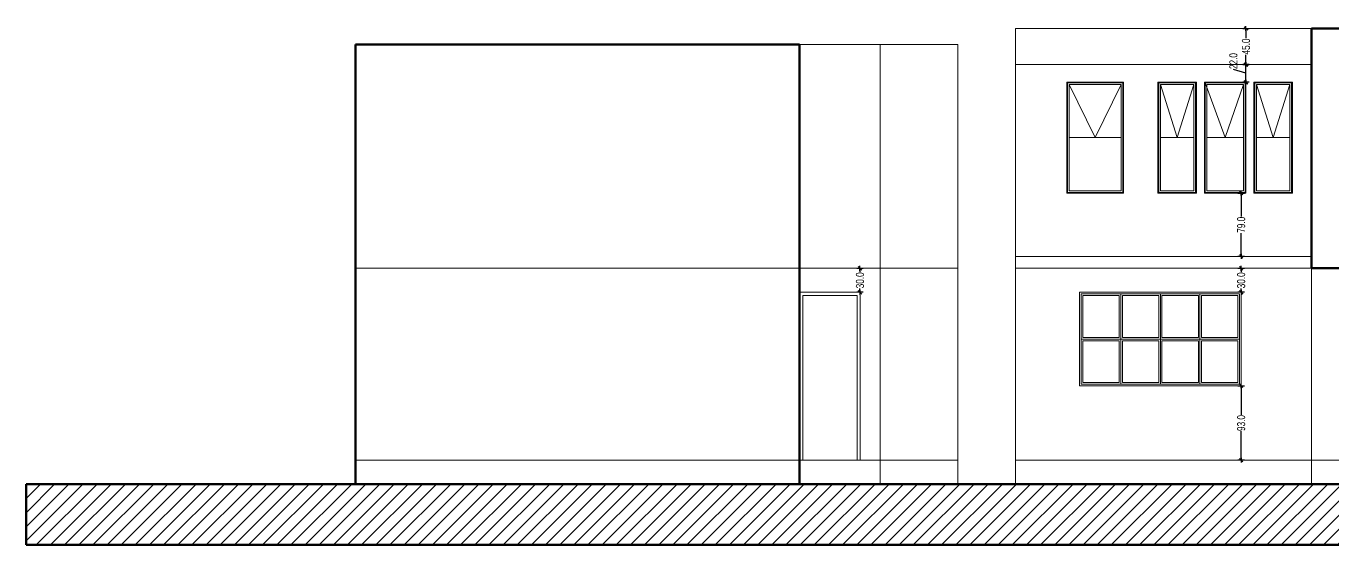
# Model space of a CAD drawing. Header units: centimetres. Extents: x 56177 to 99483, y 493 to 15482.
# Drawn here: x 70315 to 71948, y 3733 to 4382 of the extents above; entities that cross this region are included whole.
import ezdxf

# ---------------------------------------------------------------- set-up
doc = ezdxf.new("R2010")
doc.units = ezdxf.units.CM
doc.header["$MEASUREMENT"] = 0
for name, color, linetype, lineweight in [('0.1', 253, 'Continuous', 13), ('0.1 COTAS', 52, 'Continuous', 13), ('0.5 MUROS', 1, 'Continuous', 50), ('0.8 TERRENO', 5, 'Continuous', 80)]:
    doc.layers.add(name, color=color, linetype=linetype, lineweight=lineweight)
doc.layers.add('0.12 MOBILIARIO BLOQUES', color=251, linetype='Continuous', lineweight=13, true_color=0x616161)
doc.layers.add('COLOR_ NARANJO', color=2, linetype='Continuous', true_color=0xffff14)
doc.styles.add('NICOLAS 2', font='swisscl.ttf')
doc.dimstyles.new('NICO CMS PEQUEÑAS', dxfattribs={"dimtxt": 10, "dimasz": 2, "dimexe": 0.18, "dimexo": 0.0625, "dimgap": 0.09, "dimtad": 0, "dimdec": 1, "dimzin": 0, "dimdsep": 46, "dimtxsty": 'NICOLAS 2', "dimblk": 'CRUZ2', "dimcen": 0.09, "dimse1": 1, "dimse2": 1, "dimclrd": 256, "dimclrt": 2, "dimadec": 0, "dimazin": 0, "dimtfac": 1, "dimtdec": 1, "dimtofl": 0, "dimtmove": 1, "dimatfit": 2, "dimldrblk": 'CRUZ2', "dimfxl": 1, "dimtolj": 1, "dimtzin": 0, "dimarcsym": 0})

# ---------------------------------------------------------------- blocks, each defined once
blk = doc.blocks.new('CRUZ2')
at = {"layer": 'COLOR_ NARANJO', "color": 8}
for p, q in [((-1.5, 0), (1.5, 0)), ((0, 2), (0, -2))]:
    blk.add_line(p, q, dxfattribs=at)
at = {"layer": 'COLOR_ NARANJO', "color": 4}
blk.add_lwpolyline([(-1.06, -1.06), (0, 0), (1.06, 1.06)], dxfattribs=at)
blk = doc.blocks.new('*D191')
at = {"layer": '0.1 COTAS', "lineweight": -2, "transparency": 16777216}
for p, q in [((71833.1, 3929.6), (71833.1, 3895.5)), ((71833.1, 3840.6), (71833.1, 3874.7))]:
    blk.add_line(p, q, dxfattribs=at)
at = {"layer": 'Defpoints', "color": 0, "transparency": 16777216}
for p in [(71833.1, 3931.6), (71833.1, 3838.6), (71833.1, 3838.6)]:
    blk.add_point(p, dxfattribs=at)
at = {"layer": '0.1 COTAS', "lineweight": -2, "transparency": 16777216, "xscale": 2, "yscale": 2, "zscale": 2}
for p, rotation in [((71833.1, 3931.6), 90), ((71833.1, 3838.6), 270)]:
    blk.add_blockref('CRUZ2', p, dxfattribs=dict(at, rotation=rotation))
at = {"layer": '0.1 COTAS', "color": 2, "transparency": 16777216, "insert": (71833.1, 3885.1), "char_height": 10, "attachment_point": 5, "rotation": 90, "style": 'NICOLAS 2'}
blk.add_mtext('\\A1;93.0', dxfattribs=at)
blk = doc.blocks.new('*D192')
at = {"layer": '0.1 COTAS', "lineweight": -2, "transparency": 16777216}
for p, q in [((71833.1, 4076.6), (71833.1, 4074)), ((71833.1, 4050.6), (71833.1, 4053.2))]:
    blk.add_line(p, q, dxfattribs=at)
at = {"layer": 'Defpoints', "color": 0, "transparency": 16777216}
for p in [(71833.1, 4078.6), (71833.1, 4078.6), (71833.1, 4048.6)]:
    blk.add_point(p, dxfattribs=at)
at = {"layer": '0.1 COTAS', "lineweight": -2, "transparency": 16777216, "xscale": 2, "yscale": 2, "zscale": 2}
for p, rotation in [((71833.1, 4078.6), 90), ((71833.1, 4048.6), 270)]:
    blk.add_blockref('CRUZ2', p, dxfattribs=dict(at, rotation=rotation))
at = {"layer": '0.1 COTAS', "color": 2, "transparency": 16777216, "insert": (71833.1, 4063.6), "char_height": 10, "attachment_point": 5, "rotation": 90, "style": 'NICOLAS 2'}
blk.add_mtext('\\A1;30.0', dxfattribs=at)
blk = doc.blocks.new('*D193')
at = {"layer": '0.1 COTAS', "lineweight": -2, "transparency": 16777216}
for p, q in [((71833.1, 4170.6), (71833.1, 4143.5)), ((71833.1, 4095.6), (71833.1, 4122.7))]:
    blk.add_line(p, q, dxfattribs=at)
at = {"layer": 'Defpoints', "color": 0, "transparency": 16777216}
for p in [(71833.1, 4172.6), (71833.1, 4172.6), (71833.1, 4093.6)]:
    blk.add_point(p, dxfattribs=at)
at = {"layer": '0.1 COTAS', "lineweight": -2, "transparency": 16777216, "xscale": 2, "yscale": 2, "zscale": 2}
for p, rotation in [((71833.1, 4172.6), 90), ((71833.1, 4093.6), 270)]:
    blk.add_blockref('CRUZ2', p, dxfattribs=dict(at, rotation=rotation))
at = {"layer": '0.1 COTAS', "color": 2, "transparency": 16777216, "insert": (71833.1, 4133.1), "char_height": 10, "attachment_point": 5, "rotation": 90, "style": 'NICOLAS 2'}
blk.add_mtext('\\A1;79.0', dxfattribs=at)
blk = doc.blocks.new('*D194')
at = {"layer": '0.1 COTAS', "lineweight": -2, "transparency": 16777216}
for p, q in [((71839.1, 4313.6), (71839.1, 4331.6)), ((71823.4, 4327.3), (71823.4, 4327.5)), ((71839.1, 4322.6), (71823.4, 4327.3))]:
    blk.add_line(p, q, dxfattribs=at)
at = {"layer": 'Defpoints', "color": 0, "transparency": 16777216}
for p in [(71839.1, 4333.6), (71839.1, 4333.6), (71839.1, 4311.6)]:
    blk.add_point(p, dxfattribs=at)
at = {"layer": '0.1 COTAS', "lineweight": -2, "transparency": 16777216, "xscale": 2, "yscale": 2, "zscale": 2}
for p, rotation in [((71839.1, 4333.6), 90), ((71839.1, 4311.6), 270)]:
    blk.add_blockref('CRUZ2', p, dxfattribs=dict(at, rotation=rotation))
at = {"layer": '0.1 COTAS', "color": 2, "transparency": 16777216, "insert": (71823.4, 4337.9), "char_height": 10, "attachment_point": 5, "rotation": 90, "style": 'NICOLAS 2'}
blk.add_mtext('\\A1;22.0', dxfattribs=at)
blk = doc.blocks.new('*D195')
at = {"layer": '0.1 COTAS', "lineweight": -2, "transparency": 16777216}
for p, q in [((71839.1, 4376.6), (71839.1, 4366.6)), ((71839.1, 4335.6), (71839.1, 4345.6))]:
    blk.add_line(p, q, dxfattribs=at)
at = {"layer": 'Defpoints', "color": 0, "transparency": 16777216}
for p in [(71839.1, 4378.6), (71839.1, 4378.6), (71839.1, 4333.6)]:
    blk.add_point(p, dxfattribs=at)
at = {"layer": '0.1 COTAS', "lineweight": -2, "transparency": 16777216, "xscale": 2, "yscale": 2, "zscale": 2}
for p, rotation in [((71839.1, 4378.6), 90), ((71839.1, 4333.6), 270)]:
    blk.add_blockref('CRUZ2', p, dxfattribs=dict(at, rotation=rotation))
at = {"layer": '0.1 COTAS', "color": 2, "transparency": 16777216, "insert": (71839.1, 4356.1), "char_height": 10, "attachment_point": 5, "rotation": 90, "style": 'NICOLAS 2'}
blk.add_mtext('\\A1;45.0', dxfattribs=at)
blk = doc.blocks.new('*D198')
at = {"layer": '0.1 COTAS', "lineweight": -2, "transparency": 16777216}
for p, q in [((71356.7, 4076.6), (71356.7, 4074)), ((71356.7, 4050.6), (71356.7, 4053.2))]:
    blk.add_line(p, q, dxfattribs=at)
at = {"layer": 'Defpoints', "color": 0, "transparency": 16777216}
for p in [(71356.7, 4078.6), (71357.1, 4078.6), (71357.1, 4048.6)]:
    blk.add_point(p, dxfattribs=at)
at = {"layer": '0.1 COTAS', "lineweight": -2, "transparency": 16777216, "xscale": 2, "yscale": 2, "zscale": 2}
for p, rotation in [((71356.7, 4078.6), 90), ((71356.7, 4048.6), 270)]:
    blk.add_blockref('CRUZ2', p, dxfattribs=dict(at, rotation=rotation))
at = {"layer": '0.1 COTAS', "color": 2, "transparency": 16777216, "insert": (71356.7, 4063.6), "char_height": 10, "attachment_point": 5, "rotation": 90, "style": 'NICOLAS 2'}
blk.add_mtext('\\A1;30.0', dxfattribs=at)

msp = doc.modelspace()

# ---------------------------------------------------------------- hatches: boundary and pattern name
at = {"layer": '0.1'}
h = msp.add_hatch(dxfattribs=at)
h.set_pattern_fill('ANSI31', color=256, scale=100, style=0)
h.set_pattern_definition([(45, (2232.86, -1340.897), (-8.8388348, 8.8388348), [])])
h.paths.add_polyline_path([(70314.57, 3808.6), (72812.99, 3808.6), (72812.99, 3732.65), (70314.57, 3732.65)])

# ---------------------------------------------------------------- linework, layer by layer
at = {"layer": '0.12 MOBILIARIO BLOQUES'}
for p, q in [((71551.06, 4378.6), (71551.06, 3808.6)), ((71551.06, 4378.6), (71921.06, 4378.6)), ((71281.06, 4358.6), (71479.06, 4358.6)), ((71382.06, 4358.6), (71382.06, 3808.6)), ((71479.06, 4358.6), (71479.06, 3808.6)), ((71551.06, 4333.6), (71921.06, 4333.6)), ((71921.06, 4333.6), (71921.06, 3808.6)), ((71615.06, 4311.6), (71615.06, 4172.6)), ((71615.06, 4311.6), (71686.06, 4311.6)), ((71686.06, 4311.6), (71686.06, 4172.6)), ((71729.06, 4311.6), (71729.06, 4172.6)), ((71729.06, 4311.6), (71777.06, 4311.6)), ((71777.06, 4311.6), (71777.06, 4172.6)), ((71787.06, 4311.6), (71787.06, 4172.6)), ((71787.06, 4311.6), (71839.06, 4311.6)), ((71839.06, 4311.6), (71839.06, 4172.6)), ((71849.06, 4311.6), (71849.06, 4172.6)), ((71897.06, 4311.6), (71849.06, 4311.6)), ((71897.06, 4311.6), (71897.06, 4172.6)), ((71618.06, 4308.6), (71650.56, 4242.1)), ((71650.56, 4242.1), (71683.06, 4308.6)), ((71753.06, 4242.1), (71732.06, 4308.6)), ((71753.06, 4242.1), (71774.06, 4308.6)), ((71813.06, 4242.1), (71788.06, 4310.6)), ((71813.06, 4242.1), (71836.06, 4308.6)), ((71873.06, 4242.1), (71852.06, 4308.6)), ((71873.06, 4242.1), (71894.06, 4308.6)), ((71683.06, 4242.1), (71618.06, 4242.1)), ((71732.06, 4242.1), (71774.06, 4242.1)), ((71790.06, 4242.1), (71836.06, 4242.1)), ((71852.06, 4242.1), (71894.06, 4242.1)), ((71615.06, 4172.6), (71686.06, 4172.6)), ((71729.06, 4172.6), (71777.06, 4172.6)), ((71787.06, 4172.6), (71839.06, 4172.6)), ((71849.06, 4172.6), (71897.06, 4172.6)), ((71551.06, 4093.6), (71921.06, 4093.6)), ((70726.06, 4078.6), (71479.06, 4078.6)), ((71551.06, 4078.6), (71921.06, 4078.6)), ((71357.06, 4048.6), (71281.06, 4048.6)), ((71353.06, 4044.6), (71285.06, 4044.6)), ((71285.06, 4044.6), (71285.06, 3838.6)), ((71353.06, 4044.6), (71353.06, 3838.6)), ((71357.06, 4048.6), (71357.06, 3838.6)), ((71682.56, 3933.6), (71682.56, 4046.6)), ((71732.06, 3933.6), (71732.06, 4046.6)), ((71781.56, 3933.6), (71781.56, 4046.6)), ((71633.06, 3990.1), (71831.06, 3990.1)), ((70726.06, 3838.6), (71479.06, 3838.6)), ((71551.06, 3838.6), (72552.06, 3838.6))]:
    msp.add_line(p, q, dxfattribs=at)
for points in [[(71685.06, 4310.6), (71616.06, 4310.6), (71616.06, 4173.6), (71685.06, 4173.6)], [(71683.06, 4308.6), (71618.06, 4308.6), (71618.06, 4175.6), (71683.06, 4175.6)], [(71776.06, 4310.6), (71730.06, 4310.6), (71730.06, 4173.6), (71776.06, 4173.6)], [(71774.06, 4308.6), (71732.06, 4308.6), (71732.06, 4175.6), (71774.06, 4175.6)], [(71788.06, 4310.6), (71838.06, 4310.6), (71838.06, 4173.6), (71788.06, 4173.6)], [(71790.06, 4308.6), (71836.06, 4308.6), (71836.06, 4175.6), (71790.06, 4175.6)], [(71896.06, 4310.6), (71850.06, 4310.6), (71850.06, 4173.6), (71896.06, 4173.6)], [(71894.06, 4308.6), (71852.06, 4308.6), (71852.06, 4175.6), (71894.06, 4175.6)], [(71631.06, 4048.6), (71833.06, 4048.6), (71833.06, 3931.6), (71631.06, 3931.6)], [(71633.06, 4046.6), (71831.06, 4046.6), (71831.06, 3933.6), (71633.06, 3933.6)], [(71682.56, 4046.6), (71633.06, 4046.6), (71633.06, 3990.1), (71682.56, 3990.1)], [(71680.56, 4044.6), (71635.06, 4044.6), (71635.06, 3992.1), (71680.56, 3992.1)], [(71730.06, 4044.6), (71684.56, 4044.6), (71684.56, 3992.1), (71730.06, 3992.1)], [(71779.56, 4044.6), (71734.06, 4044.6), (71734.06, 3992.1), (71779.56, 3992.1)], [(71829.06, 4044.6), (71783.56, 4044.6), (71783.56, 3992.1), (71829.06, 3992.1)], [(71680.56, 3988.1), (71635.06, 3988.1), (71635.06, 3935.6), (71680.56, 3935.6)], [(71730.06, 3988.1), (71684.56, 3988.1), (71684.56, 3935.6), (71730.06, 3935.6)], [(71779.56, 3988.1), (71734.06, 3988.1), (71734.06, 3935.6), (71779.56, 3935.6)], [(71829.06, 3988.1), (71783.56, 3988.1), (71783.56, 3935.6), (71829.06, 3935.6)]]:
    msp.add_lwpolyline(points, close=True, dxfattribs=at)
at = {"layer": '0.5 MUROS', "ltscale": 10}
for p, q in [((70726.06, 4358.6), (71281.06, 4358.6)), ((70726.06, 3808.6), (70726.06, 4358.6)), ((71281.06, 4358.6), (71281.06, 3808.6)), ((71921.06, 4078.6), (72288.06, 4078.6)), ((71281.06, 3808.6), (70726.06, 3808.6))]:
    msp.add_line(p, q, dxfattribs=at)
msp.add_lwpolyline([(72288.06, 4078.6), (72288.06, 4378.6), (71921.06, 4378.6), (71921.06, 4078.6)], dxfattribs=at)
at = {"layer": '0.8 TERRENO'}
for p, q in [((70314.57, 3808.6), (72812.99, 3808.6)), ((70314.57, 3808.6), (70314.57, 3732.65)), ((70314.57, 3732.65), (72812.99, 3732.65))]:
    msp.add_line(p, q, dxfattribs=at)

# ---------------------------------------------------------------- dimensions: what is measured, and where the dimension line sits
at = {"layer": '0.1 COTAS'}
for base, p1, p2, picture, middle in [((71839.06, 4378.6), (71839.06, 4333.6), (71839.06, 4378.6), '*D195', (71839.06, 4356.1)), ((71839.06, 4333.6), (71839.06, 4311.6), (71839.06, 4333.6), '*D194', (71823.39, 4327.57)), ((71833.06, 4172.6), (71833.06, 4093.6), (71833.06, 4172.6), '*D193', (71833.06, 4133.1)), ((71356.72, 4078.6), (71357.06, 4048.6), (71357.06, 4078.6), '*D198', (71356.72, 4063.6)), ((71833.06, 4078.6), (71833.06, 4048.6), (71833.06, 4078.6), '*D192', (71833.06, 4063.6)), ((71833.06, 3838.6), (71833.06, 3931.6), (71833.06, 3838.6), '*D191', (71833.06, 3885.1))]:
    dim = msp.add_linear_dim(base=base, p1=p1, p2=p2, angle=90, dimstyle='NICO CMS PEQUEÑAS', dxfattribs=at)
    dim.commit()
    dim.dimension.update_dxf_attribs({"geometry": picture, "text_midpoint": middle})

doc.saveas('drawing.dxf')
